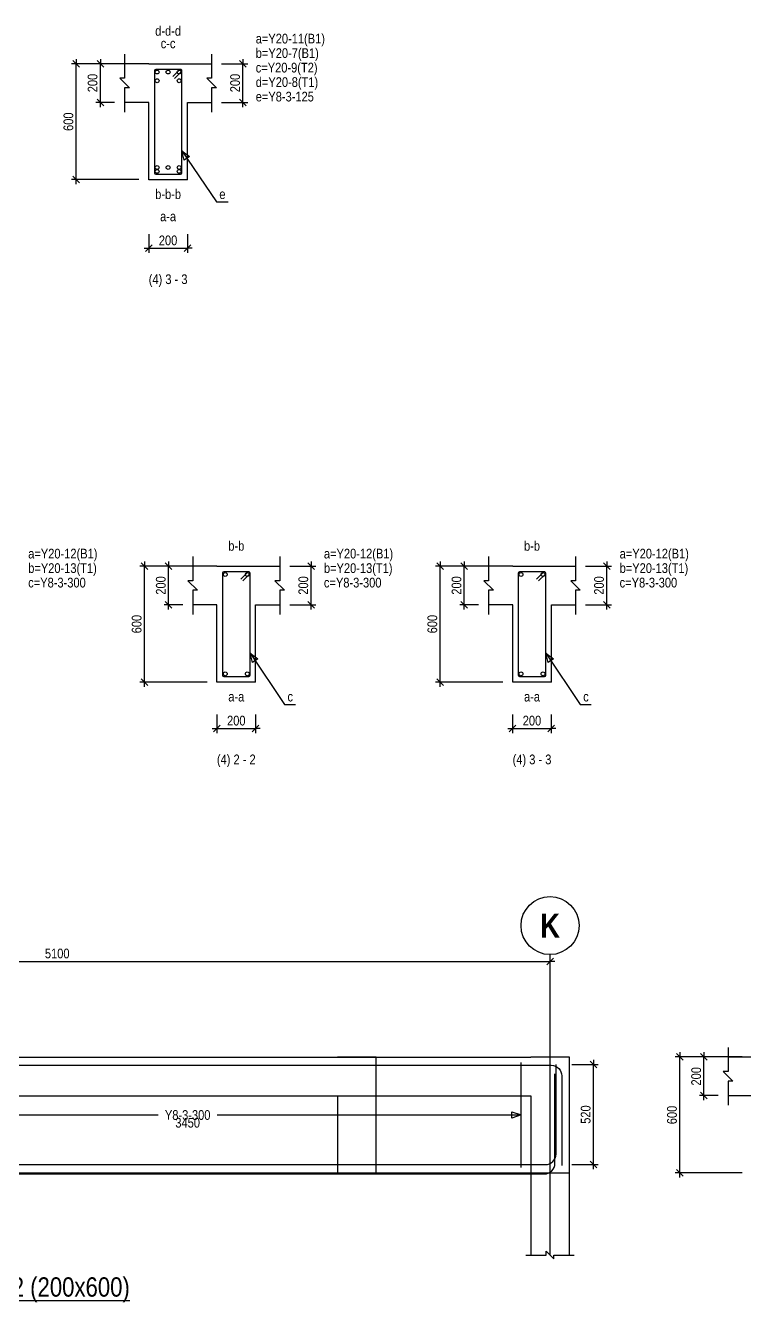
# Model space of a CAD drawing. Extents: x 0 to 206258, y -403073 to 0.
# Drawn here: x 84466 to 91906, y -204794 to -191579 of the extents above; entities that cross this region are included whole.
import ezdxf
from ezdxf.enums import TextEntityAlignment as Align
from ezdxf.lldxf.tags import DXFTag

# ---------------------------------------------------------------- set-up
doc = ezdxf.new("R2010")
doc.units = 0
doc.header["$LTSCALE"] = 1000
for name, color, linetype in [('Axis Circle(Dir 2)', 150, 'Continuous'), ('Axis Label(Dir 1)', 7, 'Continuous'), ('Axis Line(Dir 2)', 150, 'CENTER2'), ('Break Line', 5, 'Continuous'), ('Dimension Line', 5, 'Continuous'), ('Dimension Text', 5, 'Continuous'), ('Front Elevation Line', 40, 'Continuous'), ('Leader Line', 5, 'Continuous'), ('Link Line', 3, 'Continuous'), ('Rebar Label', 6, 'Continuous'), ('Rebar Line', 7, 'Continuous'), ('Section Label', 1, 'Continuous'), ('Top Rebar Label', 6, 'Continuous'), ('Top Rebar Line', 7, 'Continuous')]:
    doc.layers.add(name, color=color, linetype=linetype)
for name, color, linetype, true_color in [('Back Elevation Line', 191, 'HIDDEN2', 0xd4aaff), ('Beam Label(D)', 94, 'Continuous', 0x008100), ('Beam Line(D)', 112, 'Continuous', 0x00bd5e), ('Link Label', 94, 'Continuous', 0x008100)]:
    doc.layers.add(name, color=color, linetype=linetype, true_color=true_color)
doc.styles.add('Axis Label(Dir 1)', font='ARIALNB.TTF', dxfattribs={"height": 250})
doc.styles.add('Beam Label(D)', font='ARIALN.TTF', dxfattribs={"height": 200})
doc.styles.add('Dimension Text', font='ARIALN.TTF', dxfattribs={"height": 100})
doc.styles.add('Link Label', font='ARIALN.TTF', dxfattribs={"height": 100})
doc.styles.add('Rebar Label', font='ARIALN.TTF', dxfattribs={"height": 100})
doc.styles.add('Section Label', font='ARIALN.TTF', dxfattribs={"height": 100})
doc.styles.add('Top Rebar Label', font='ARIALN.TTF', dxfattribs={"height": 100})
tags = doc.linetypes.add('CENTER2', pattern=[1.125, 0.75, -0.125, 0.125, -0.125]).pattern_tags.tags
tags[10:11] = [DXFTag(74, 4), DXFTag(75, 0), DXFTag(340, '0'), DXFTag(46, 0.0), DXFTag(50, 0.0), DXFTag(44, 0.0), DXFTag(45, 0.0)]
tags[8:9] = [DXFTag(74, 4), DXFTag(75, 0), DXFTag(340, '0'), DXFTag(46, 0.0), DXFTag(50, 0.0), DXFTag(44, 0.0), DXFTag(45, 0.0)]
tags[6:7] = [DXFTag(74, 4), DXFTag(75, 0), DXFTag(340, '0'), DXFTag(46, 0.0), DXFTag(50, 0.0), DXFTag(44, 0.0), DXFTag(45, 0.0)]
tags[4:5] = [DXFTag(74, 4), DXFTag(75, 0), DXFTag(340, '0'), DXFTag(46, 0.0), DXFTag(50, 0.0), DXFTag(44, 0.0), DXFTag(45, 0.0)]
tags = doc.linetypes.add('HIDDEN2', pattern=[0.1875, 0.125, -0.0625]).pattern_tags.tags
tags[6:7] = [DXFTag(74, 4), DXFTag(75, 0), DXFTag(340, '0'), DXFTag(46, 0.0), DXFTag(50, 0.0), DXFTag(44, 0.0), DXFTag(45, 0.0)]
tags[4:5] = [DXFTag(74, 4), DXFTag(75, 0), DXFTag(340, '0'), DXFTag(46, 0.0), DXFTag(50, 0.0), DXFTag(44, 0.0), DXFTag(45, 0.0)]
doc.dimstyles.new('BEAM', dxfattribs={"dimtxt": 100, "dimasz": 30, "dimexe": 48.3, "dimexo": 103.5, "dimgap": 30, "dimtad": 1, "dimtoh": 1, "dimdec": 1, "dimlfac": 0.5, "dimdsep": 46, "dimtxsty": 'Dimension Text', "dimblk": 'PCDIM_TICK', "dimcen": 0.09, "dimclrd": 5, "dimclre": 5, "dimclrt": 5, "dimadec": 1, "dimazin": 0, "dimtp": 1, "dimtm": 1, "dimtfac": 1, "dimtdec": 4, "dimtofl": 0, "dimtmove": 0, "dimatfit": 3, "dimfxl": 1, "dimtolj": 1, "dimtzin": 0, "dimarcsym": 0})

# ---------------------------------------------------------------- blocks, each defined once
blk = doc.blocks.new('PCDIM_TICK')
at = {"layer": 'Dimension Line', "color": 0, "transparency": 33554687}
for p, q in [((1.15, 1.15), (-1.15, -1.15)), ((1.61, 0), (0, 0))]:
    blk.add_line(p, q, dxfattribs=at)
blk = doc.blocks.new('*U2724')
at = {"layer": 'Dimension Line', "color": 5, "true_color": 0x0000ff, "transparency": 16777216}
for p, q in [((86495, -191974), (86765, -191974)), ((86716, -192374), (86716, -191974)), ((86495, -192374), (86765, -192374))]:
    blk.add_line(p, q, dxfattribs=at)
at = {"layer": 'Dimension Line', "color": 5, "true_color": 0x0000ff, "transparency": 16777216, "xscale": 30, "yscale": 30}
for p, rotation in [((86716, -191974), 89.99999999999447), ((86716, -192374), 269.9999999999834)]:
    blk.add_blockref('PCDIM_TICK', p, dxfattribs=dict(at, rotation=rotation))
at = {"layer": 'Dimension Line', "color": 5, "true_color": 0x0000ff, "transparency": 16777216, "insert": (86686, -192174), "char_height": 100, "width": 182.77, "attachment_point": 8, "rotation": 90, "style": 'Dimension Text'}
blk.add_mtext('200', dxfattribs=at)
blk = doc.blocks.new('*U2725')
at = {"layer": 'Dimension Line', "color": 5, "true_color": 0x0000ff, "transparency": 16777216}
for p, q in [((85388, -191974), (85193, -191974)), ((85241, -192374), (85241, -191974)), ((85388, -192374), (85193, -192374))]:
    blk.add_line(p, q, dxfattribs=at)
at = {"layer": 'Dimension Line', "color": 5, "true_color": 0x0000ff, "transparency": 16777216, "xscale": 30, "yscale": 30}
for p, rotation in [((85241, -191974), 89.99999999999447), ((85241, -192374), 269.9999999999834)]:
    blk.add_blockref('PCDIM_TICK', p, dxfattribs=dict(at, rotation=rotation))
at = {"layer": 'Dimension Line', "color": 5, "true_color": 0x0000ff, "transparency": 16777216, "insert": (85211, -192174), "char_height": 100, "width": 182.77, "attachment_point": 8, "rotation": 90, "style": 'Dimension Text'}
blk.add_mtext('200', dxfattribs=at)
blk = doc.blocks.new('*U2726')
at = {"layer": 'Dimension Line', "color": 5, "true_color": 0x0000ff, "transparency": 16777216}
for p, q in [((85638, -191974), (84943, -191974)), ((84991, -193174), (84991, -191974)), ((85638, -193174), (84943, -193174))]:
    blk.add_line(p, q, dxfattribs=at)
at = {"layer": 'Dimension Line', "color": 5, "true_color": 0x0000ff, "transparency": 16777216, "xscale": 30, "yscale": 30}
for p, rotation in [((84991, -191974), 89.99999999999447), ((84991, -193174), 269.9999999999834)]:
    blk.add_blockref('PCDIM_TICK', p, dxfattribs=dict(at, rotation=rotation))
at = {"layer": 'Dimension Line', "color": 5, "true_color": 0x0000ff, "transparency": 16777216, "insert": (84961, -192574), "char_height": 100, "width": 181.97, "attachment_point": 8, "rotation": 90, "style": 'Dimension Text'}
blk.add_mtext('600', dxfattribs=at)
blk = doc.blocks.new('*U2727')
at = {"layer": 'Dimension Line', "color": 5, "true_color": 0x0000ff, "transparency": 16777216}
for p, q in [((85741, -193738), (85741, -193933)), ((86141, -193738), (86141, -193933)), ((85741, -193884), (86141, -193884))]:
    blk.add_line(p, q, dxfattribs=at)
at = {"layer": 'Dimension Line', "color": 5, "true_color": 0x0000ff, "transparency": 16777216, "xscale": 30, "yscale": 30, "rotation": 180.0000000000004}
blk.add_blockref('PCDIM_TICK', (85741, -193884), dxfattribs=at)
at = {"layer": 'Dimension Line', "color": 5, "true_color": 0x0000ff, "transparency": 16777216, "xscale": 30, "yscale": 30}
blk.add_blockref('PCDIM_TICK', (86141, -193884), dxfattribs=at)
at = {"layer": 'Dimension Line', "color": 5, "true_color": 0x0000ff, "transparency": 16777216, "insert": (85941, -193854), "char_height": 100, "width": 182.77, "attachment_point": 8, "style": 'Dimension Text'}
blk.add_mtext('200', dxfattribs=at)
blk = doc.blocks.new('*U2777')
at = {"layer": 'Dimension Line', "color": 5, "true_color": 0x0000ff, "transparency": 16777216}
for p, q in [((87201, -197174), (87471, -197174)), ((87422, -197574), (87422, -197174)), ((87201, -197574), (87471, -197574))]:
    blk.add_line(p, q, dxfattribs=at)
at = {"layer": 'Dimension Line', "color": 5, "true_color": 0x0000ff, "transparency": 16777216, "xscale": 30, "yscale": 30}
for p, rotation in [((87422, -197174), 89.99999999999447), ((87422, -197574), 269.9999999999834)]:
    blk.add_blockref('PCDIM_TICK', p, dxfattribs=dict(at, rotation=rotation))
at = {"layer": 'Dimension Line', "color": 5, "true_color": 0x0000ff, "transparency": 16777216, "insert": (87392, -197374), "char_height": 100, "width": 182.77, "attachment_point": 8, "rotation": 90, "style": 'Dimension Text'}
blk.add_mtext('200', dxfattribs=at)
blk = doc.blocks.new('*U2778')
at = {"layer": 'Dimension Line', "color": 5, "true_color": 0x0000ff, "transparency": 16777216}
for p, q in [((86094, -197174), (85899, -197174)), ((85947, -197574), (85947, -197174)), ((86094, -197574), (85899, -197574))]:
    blk.add_line(p, q, dxfattribs=at)
at = {"layer": 'Dimension Line', "color": 5, "true_color": 0x0000ff, "transparency": 16777216, "xscale": 30, "yscale": 30}
for p, rotation in [((85947, -197174), 89.99999999999447), ((85947, -197574), 269.9999999999834)]:
    blk.add_blockref('PCDIM_TICK', p, dxfattribs=dict(at, rotation=rotation))
at = {"layer": 'Dimension Line', "color": 5, "true_color": 0x0000ff, "transparency": 16777216, "insert": (85917, -197374), "char_height": 100, "width": 182.77, "attachment_point": 8, "rotation": 90, "style": 'Dimension Text'}
blk.add_mtext('200', dxfattribs=at)
blk = doc.blocks.new('*U2779')
at = {"layer": 'Dimension Line', "color": 5, "true_color": 0x0000ff, "transparency": 16777216}
for p, q in [((86344, -197174), (85649, -197174)), ((85697, -198374), (85697, -197174)), ((86344, -198374), (85649, -198374))]:
    blk.add_line(p, q, dxfattribs=at)
at = {"layer": 'Dimension Line', "color": 5, "true_color": 0x0000ff, "transparency": 16777216, "xscale": 30, "yscale": 30}
for p, rotation in [((85697, -197174), 89.99999999999447), ((85697, -198374), 269.9999999999834)]:
    blk.add_blockref('PCDIM_TICK', p, dxfattribs=dict(at, rotation=rotation))
at = {"layer": 'Dimension Line', "color": 5, "true_color": 0x0000ff, "transparency": 16777216, "insert": (85667, -197774), "char_height": 100, "width": 181.97, "attachment_point": 8, "rotation": 90, "style": 'Dimension Text'}
blk.add_mtext('600', dxfattribs=at)
blk = doc.blocks.new('*U2780')
at = {"layer": 'Dimension Line', "color": 5, "true_color": 0x0000ff, "transparency": 16777216}
for p, q in [((86447, -198708), (86447, -198903)), ((86847, -198708), (86847, -198903)), ((86447, -198854), (86847, -198854))]:
    blk.add_line(p, q, dxfattribs=at)
at = {"layer": 'Dimension Line', "color": 5, "true_color": 0x0000ff, "transparency": 16777216, "xscale": 30, "yscale": 30, "rotation": 180.0000000000004}
blk.add_blockref('PCDIM_TICK', (86447, -198854), dxfattribs=at)
at = {"layer": 'Dimension Line', "color": 5, "true_color": 0x0000ff, "transparency": 16777216, "xscale": 30, "yscale": 30}
blk.add_blockref('PCDIM_TICK', (86847, -198854), dxfattribs=at)
at = {"layer": 'Dimension Line', "color": 5, "true_color": 0x0000ff, "transparency": 16777216, "insert": (86647, -198824), "char_height": 100, "width": 182.77, "attachment_point": 8, "style": 'Dimension Text'}
blk.add_mtext('200', dxfattribs=at)
blk = doc.blocks.new('*U2781')
at = {"layer": 'Dimension Line', "color": 5, "true_color": 0x0000ff, "transparency": 16777216}
for p, q in [((90261, -197174), (90531, -197174)), ((90482, -197574), (90482, -197174)), ((90261, -197574), (90531, -197574))]:
    blk.add_line(p, q, dxfattribs=at)
at = {"layer": 'Dimension Line', "color": 5, "true_color": 0x0000ff, "transparency": 16777216, "xscale": 30, "yscale": 30}
for p, rotation in [((90482, -197174), 89.99999999999447), ((90482, -197574), 269.9999999999834)]:
    blk.add_blockref('PCDIM_TICK', p, dxfattribs=dict(at, rotation=rotation))
at = {"layer": 'Dimension Line', "color": 5, "true_color": 0x0000ff, "transparency": 16777216, "insert": (90452, -197374), "char_height": 100, "width": 182.77, "attachment_point": 8, "rotation": 90, "style": 'Dimension Text'}
blk.add_mtext('200', dxfattribs=at)
blk = doc.blocks.new('*U2782')
at = {"layer": 'Dimension Line', "color": 5, "true_color": 0x0000ff, "transparency": 16777216}
for p, q in [((89154, -197174), (88959, -197174)), ((89007, -197574), (89007, -197174)), ((89154, -197574), (88959, -197574))]:
    blk.add_line(p, q, dxfattribs=at)
at = {"layer": 'Dimension Line', "color": 5, "true_color": 0x0000ff, "transparency": 16777216, "xscale": 30, "yscale": 30}
for p, rotation in [((89007, -197174), 89.99999999999447), ((89007, -197574), 269.9999999999834)]:
    blk.add_blockref('PCDIM_TICK', p, dxfattribs=dict(at, rotation=rotation))
at = {"layer": 'Dimension Line', "color": 5, "true_color": 0x0000ff, "transparency": 16777216, "insert": (88977, -197374), "char_height": 100, "width": 182.77, "attachment_point": 8, "rotation": 90, "style": 'Dimension Text'}
blk.add_mtext('200', dxfattribs=at)
blk = doc.blocks.new('*U2783')
at = {"layer": 'Dimension Line', "color": 5, "true_color": 0x0000ff, "transparency": 16777216}
for p, q in [((89404, -197174), (88709, -197174)), ((88757, -198374), (88757, -197174)), ((89404, -198374), (88709, -198374))]:
    blk.add_line(p, q, dxfattribs=at)
at = {"layer": 'Dimension Line', "color": 5, "true_color": 0x0000ff, "transparency": 16777216, "xscale": 30, "yscale": 30}
for p, rotation in [((88757, -197174), 89.99999999999447), ((88757, -198374), 269.9999999999834)]:
    blk.add_blockref('PCDIM_TICK', p, dxfattribs=dict(at, rotation=rotation))
at = {"layer": 'Dimension Line', "color": 5, "true_color": 0x0000ff, "transparency": 16777216, "insert": (88727, -197774), "char_height": 100, "width": 181.97, "attachment_point": 8, "rotation": 90, "style": 'Dimension Text'}
blk.add_mtext('600', dxfattribs=at)
blk = doc.blocks.new('*U2784')
at = {"layer": 'Dimension Line', "color": 5, "true_color": 0x0000ff, "transparency": 16777216}
for p, q in [((89507, -198708), (89507, -198903)), ((89907, -198708), (89907, -198903)), ((89507, -198854), (89907, -198854))]:
    blk.add_line(p, q, dxfattribs=at)
at = {"layer": 'Dimension Line', "color": 5, "true_color": 0x0000ff, "transparency": 16777216, "xscale": 30, "yscale": 30, "rotation": 180.0000000000004}
blk.add_blockref('PCDIM_TICK', (89507, -198854), dxfattribs=at)
at = {"layer": 'Dimension Line', "color": 5, "true_color": 0x0000ff, "transparency": 16777216, "xscale": 30, "yscale": 30}
blk.add_blockref('PCDIM_TICK', (89907, -198854), dxfattribs=at)
at = {"layer": 'Dimension Line', "color": 5, "true_color": 0x0000ff, "transparency": 16777216, "insert": (89707, -198824), "char_height": 100, "width": 182.77, "attachment_point": 8, "style": 'Dimension Text'}
blk.add_mtext('200', dxfattribs=at)
blk = doc.blocks.new('*U2829')
at = {"layer": 'Dimension Line', "color": 5, "true_color": 0x0000ff, "transparency": 16777216}
for p, q in [((91633, -202254), (91439, -202254)), ((91487, -202654), (91487, -202254)), ((91633, -202654), (91439, -202654))]:
    blk.add_line(p, q, dxfattribs=at)
at = {"layer": 'Dimension Line', "color": 5, "true_color": 0x0000ff, "transparency": 16777216, "xscale": 30, "yscale": 30}
for p, rotation in [((91487, -202254), 89.99999999999447), ((91487, -202654), 269.9999999999834)]:
    blk.add_blockref('PCDIM_TICK', p, dxfattribs=dict(at, rotation=rotation))
at = {"layer": 'Dimension Line', "color": 5, "true_color": 0x0000ff, "transparency": 16777216, "insert": (91457, -202454), "char_height": 100, "width": 182.77, "attachment_point": 8, "rotation": 90, "style": 'Dimension Text'}
blk.add_mtext('200', dxfattribs=at)
blk = doc.blocks.new('*U2830')
at = {"layer": 'Dimension Line', "color": 5, "true_color": 0x0000ff, "transparency": 16777216}
for p, q in [((91883, -202254), (91189, -202254)), ((91237, -203454), (91237, -202254)), ((91883, -203454), (91189, -203454))]:
    blk.add_line(p, q, dxfattribs=at)
at = {"layer": 'Dimension Line', "color": 5, "true_color": 0x0000ff, "transparency": 16777216, "xscale": 30, "yscale": 30}
for p, rotation in [((91237, -202254), 89.99999999999447), ((91237, -203454), 269.9999999999834)]:
    blk.add_blockref('PCDIM_TICK', p, dxfattribs=dict(at, rotation=rotation))
at = {"layer": 'Dimension Line', "color": 5, "true_color": 0x0000ff, "transparency": 16777216, "insert": (91207, -202854), "char_height": 100, "width": 181.97, "attachment_point": 8, "rotation": 90, "style": 'Dimension Text'}
blk.add_mtext('600', dxfattribs=at)
blk = doc.blocks.new('*U2841')
at = {"layer": 'Dimension Line', "color": 5, "true_color": 0x0000ff, "transparency": 16777216}
for p, q in [((90119, -202332), (90392, -202332)), ((90344, -203368), (90344, -202332)), ((90119, -203368), (90392, -203368))]:
    blk.add_line(p, q, dxfattribs=at)
at = {"layer": 'Dimension Line', "color": 5, "true_color": 0x0000ff, "transparency": 16777216, "xscale": 30, "yscale": 30}
for p, rotation in [((90344, -202332), 89.99999999999447), ((90344, -203368), 269.9999999999834)]:
    blk.add_blockref('PCDIM_TICK', p, dxfattribs=dict(at, rotation=rotation))
at = {"layer": 'Dimension Line', "color": 5, "true_color": 0x0000ff, "transparency": 16777216, "insert": (90314, -202850), "char_height": 100, "width": 181.5, "attachment_point": 8, "rotation": 90, "style": 'Dimension Text'}
blk.add_mtext('520', dxfattribs=at)
blk = doc.blocks.new('*U2842')
at = {"layer": 'Dimension Line', "color": 5, "true_color": 0x0000ff, "transparency": 16777216}
for p, q in [((79694, -201411), (79694, -201216)), ((79694, -201264), (89894, -201264)), ((89894, -201411), (89894, -201216))]:
    blk.add_line(p, q, dxfattribs=at)
at = {"layer": 'Dimension Line', "color": 5, "true_color": 0x0000ff, "transparency": 16777216, "xscale": 30, "yscale": 30, "rotation": 180.0000000000004}
blk.add_blockref('PCDIM_TICK', (79694, -201264), dxfattribs=at)
at = {"layer": 'Dimension Line', "color": 5, "true_color": 0x0000ff, "transparency": 16777216, "xscale": 30, "yscale": 30}
blk.add_blockref('PCDIM_TICK', (89894, -201264), dxfattribs=at)
at = {"layer": 'Dimension Line', "color": 5, "true_color": 0x0000ff, "transparency": 16777216, "insert": (84794, -201234), "char_height": 100, "width": 245.98, "attachment_point": 8, "style": 'Dimension Text'}
blk.add_mtext('5100', dxfattribs=at)

msp = doc.modelspace()

# ---------------------------------------------------------------- linework, layer by layer
at = {"layer": 'Axis Circle(Dir 2)', "transparency": 33554687}
msp.add_circle((89893.965, -200894.284), 300, dxfattribs=at)
at = {"layer": 'Axis Line(Dir 2)', "transparency": 33554687}
msp.add_lwpolyline([(89893.965, -204304.284), (89893.965, -201194.284)], dxfattribs=at)
at = {"layer": 'Back Elevation Line', "transparency": 33554687}
for points in [[(69293.965, -202254.284), (89693.965, -202254.284)], [(90093.965, -202254.284), (89693.965, -202254.284)], [(90093.965, -203454.284), (90093.965, -202254.284)], [(69293.965, -202654.284), (89693.965, -202654.284)], [(89693.965, -202654.284), (89693.965, -203454.284)], [(89693.965, -203454.284), (90093.965, -203454.284)]]:
    msp.add_lwpolyline(points, dxfattribs=at)
at = {"layer": 'Beam Line(D)', "transparency": 33554687}
for points in [[(85741.442, -191974.284), (85491.442, -191974.284)], [(85741.442, -191974.284), (86141.442, -191974.284)], [(85741.442, -191974.284), (85741.442, -191974.284)], [(86141.442, -191974.284), (86141.442, -191974.284)], [(86141.442, -191974.284), (86391.442, -191974.284)], [(86141.442, -193174.284), (85741.442, -193174.284), (85741.442, -192374.284), (85491.442, -192374.284)], [(86141.442, -193174.284), (86141.442, -192374.284), (86391.442, -192374.284)], [(86447.203, -197174.284), (86197.203, -197174.284)], [(86447.203, -197174.284), (86847.203, -197174.284)], [(86447.203, -197174.284), (86447.203, -197174.284)], [(86847.203, -197174.284), (86847.203, -197174.284)], [(86847.203, -197174.284), (87097.203, -197174.284)], [(89507.442, -197174.284), (89257.442, -197174.284)], [(89507.442, -197174.284), (89907.442, -197174.284)], [(89507.442, -197174.284), (89507.442, -197174.284)], [(89907.442, -197174.284), (89907.442, -197174.284)], [(89907.442, -197174.284), (90157.442, -197174.284)], [(86847.203, -198374.284), (86447.203, -198374.284), (86447.203, -197574.284), (86197.203, -197574.284)], [(86847.203, -198374.284), (86847.203, -197574.284), (87097.203, -197574.284)], [(89907.442, -198374.284), (89507.442, -198374.284), (89507.442, -197574.284), (89257.442, -197574.284)], [(89907.442, -198374.284), (89907.442, -197574.284), (90157.442, -197574.284)], [(79893.965, -202254.284), (89693.965, -202254.284)], [(90093.965, -202254.284), (89693.965, -202254.284)], [(90093.965, -204304.284), (90093.965, -202254.284)], [(91986.966, -202254.284), (91736.966, -202254.284)], [(92386.966, -203454.284), (91986.966, -203454.284), (91986.966, -202654.284), (91736.966, -202654.284)], [(79893.965, -203454.284), (89693.965, -203454.284)], [(89693.965, -203454.284), (89693.965, -204304.284)]]:
    msp.add_lwpolyline(points, dxfattribs=at)
at = {"layer": 'Break Line', "transparency": 33554687}
for points in [[(85491.442, -191874.284), (85491.442, -192124.284), (85441.442, -192124.284), (85541.442, -192224.284), (85491.442, -192224.284), (85491.442, -192474.284)], [(86391.442, -191874.284), (86391.442, -192124.284), (86341.442, -192124.284), (86441.442, -192224.284), (86391.442, -192224.284), (86391.442, -192474.284)], [(86197.203, -197074.284), (86197.203, -197324.284), (86147.203, -197324.284), (86247.203, -197424.284), (86197.203, -197424.284), (86197.203, -197674.284)], [(87097.203, -197074.284), (87097.203, -197324.284), (87047.203, -197324.284), (87147.203, -197424.284), (87097.203, -197424.284), (87097.203, -197674.284)], [(89257.442, -197074.284), (89257.442, -197324.284), (89207.442, -197324.284), (89307.442, -197424.284), (89257.442, -197424.284), (89257.442, -197674.284)], [(90157.442, -197074.284), (90157.442, -197324.284), (90107.442, -197324.284), (90207.442, -197424.284), (90157.442, -197424.284), (90157.442, -197674.284)], [(91736.966, -202154.284), (91736.966, -202404.284), (91686.966, -202404.284), (91786.966, -202504.284), (91736.966, -202504.284), (91736.966, -202754.284)], [(89643.965, -204304.284), (89853.965, -204304.284), (89853.965, -204264.284), (89933.965, -204344.284), (89933.965, -204304.284), (90143.965, -204304.284)]]:
    msp.add_lwpolyline(points, dxfattribs=at)
at = {"layer": 'Front Elevation Line', "transparency": 33554687}
for points in [[(83293.965, -202254.284), (87693.965, -202254.284)], [(88093.965, -202254.284), (87693.965, -202254.284)], [(88093.965, -203454.284), (88093.965, -202254.284)], [(83293.965, -202654.284), (87693.965, -202654.284)], [(87693.965, -202654.284), (87693.965, -203454.284)], [(87693.965, -203454.284), (88093.965, -203454.284)]]:
    msp.add_lwpolyline(points, dxfattribs=at)
at = {"layer": 'Leader Line', "transparency": 33554687}
for points in [[(86164.383, -192933.009), (86107.699, -192971.298), (86083.443, -192874.284), (86164.383, -192933.009)], [(86083.443, -192874.284), (86441.442, -193404.284), (86562.254, -193404.284)], [(86870.144, -198133.009), (86813.46, -198171.297), (86789.203, -198074.284), (86870.144, -198133.009)], [(86789.203, -198074.284), (87147.203, -198604.284), (87260.332, -198604.284)], [(89930.382, -198133.008), (89873.698, -198171.297), (89849.442, -198074.283), (89930.382, -198133.008)], [(89849.442, -198074.283), (90207.442, -198604.284), (90320.571, -198604.284)], [(82693.965, -202854.284), (82787.935, -202820.082), (82787.935, -202888.486), (82693.965, -202854.284), (85839.321, -202854.284)], [(86448.609, -202854.284), (89593.965, -202854.284), (89499.996, -202888.486), (89499.996, -202820.082), (89593.965, -202854.284)]]:
    msp.add_lwpolyline(points, dxfattribs=at)
at = {"layer": 'Link Line', "transparency": 33554687}
msp.add_line((89593.965, -203396.284), (89593.965, -202312.284), dxfattribs=at)
for points in [[(86008.631, -192126.894), (86079.342, -192056.183, 0.668178638), (86069.442, -192032.284), (85813.442, -192032.284, 0.414213562), (85799.442, -192046.284), (85799.442, -193102.284, 0.414213562), (85813.442, -193116.284), (86069.442, -193116.284, 0.414213562), (86083.442, -193102.284), (86083.442, -192046.284, 0.668178638), (86059.543, -192036.384), (85988.832, -192107.095)], [(86714.392, -197326.894), (86785.103, -197256.183, 0.668178638), (86775.203, -197232.284), (86519.203, -197232.284, 0.414213562), (86505.203, -197246.284), (86505.203, -198302.284, 0.414213562), (86519.203, -198316.284), (86775.203, -198316.284, 0.414213562), (86789.203, -198302.284), (86789.203, -197246.284, 0.668178638), (86765.304, -197236.384), (86694.593, -197307.095)], [(89774.631, -197326.894), (89845.341, -197256.183, 0.668178638), (89835.442, -197232.284), (89579.442, -197232.284, 0.414213562), (89565.442, -197246.284), (89565.442, -198302.284, 0.414213562), (89579.442, -198316.284), (89835.442, -198316.284, 0.414213562), (89849.442, -198302.284), (89849.442, -197246.284, 0.668178638), (89825.542, -197236.384), (89754.832, -197307.095)]]:
    msp.add_lwpolyline(points, format="xyb", dxfattribs=at)
at = {"layer": 'Rebar Line', "transparency": 33554687}
for points in [[(69091.965, -202332.284), (69091.965, -203258.328, 0.414213562), (69201.921, -203368.284), (89846.009, -203368.284, 0.414213813), (89955.966, -203258.328), (89955.965, -202332.284)], [(77420.15, -203464.422), (89834.195, -203464.422, 0.414213813), (89944.15, -203354.466), (89944.15, -202428.422)]]:
    msp.add_lwpolyline(points, format="xyb", dxfattribs=at)
for centre in [(85827.442, -192060.284), (85827.442, -192150.284), (85941.442, -192060.284), (86055.442, -192060.284), (86055.442, -192150.284), (85827.442, -193048.284), (85827.442, -193088.284), (85941.442, -193048.284), (86055.442, -193048.284), (86055.442, -193088.284), (86533.203, -197260.284), (86761.203, -197260.284), (89593.442, -197260.284), (89821.442, -197260.284), (86533.203, -198288.284), (86761.203, -198288.284), (89593.442, -198288.284), (89821.442, -198288.284)]:
    msp.add_circle(centre, 20, dxfattribs=at)
at = {"layer": 'Top Rebar Line', "transparency": 33554687}
msp.add_lwpolyline([(69031.965, -203376.284), (69031.965, -202450.239, -0.414213562), (69141.921, -202340.284), (89906.009, -202340.284, -0.414213562), (90015.966, -202450.239), (90015.966, -203376.284)], format="xyb", dxfattribs=at)

# ---------------------------------------------------------------- texts
at = {"layer": 'Axis Label(Dir 1)', "transparency": 33554687, "style": 'Axis Label(Dir 1)'}
msp.add_text('K', height=250, dxfattribs=at).set_placement((89893.965, -200894.284), align=Align.MIDDLE_CENTER)
at = {"layer": 'Beam Label(D)', "transparency": 33554687, "style": 'Beam Label(D)'}
msp.add_text('%%U4B2 (200x600)', height=200, dxfattribs=at).set_placement((84793.965, -204534.284), align=Align.TOP_CENTER)
at = {"layer": 'Dimension Text', "transparency": 33554687, "style": 'Dimension Text'}
msp.add_text('3450', height=100, dxfattribs=at).set_placement((86143.965, -202884.284), align=Align.TOP_CENTER)
at = {"layer": 'Link Label', "transparency": 33554687, "style": 'Link Label'}
for s, p in [(' e=Y8-3-125', (86816.442, -192364.284)), ('e', (86471.442, -193374.284)), (' c=Y8-3-300', (84461.964, -197394.284)), (' c=Y8-3-300', (87522.203, -197394.284)), (' c=Y8-3-300', (90582.442, -197394.284)), ('c', (87177.203, -198574.284)), ('c', (90237.442, -198574.284))]:
    msp.add_text(s, height=100, dxfattribs=at).set_placement(p)
msp.add_text('Y8-3-300', height=100, dxfattribs=at).set_placement((86143.965, -202854.284), align=Align.MIDDLE_CENTER)
at = {"layer": 'Rebar Label', "transparency": 33554687, "style": 'Rebar Label'}
for s, p in [('d-d-d', (85941.442, -191714.284)), ('c-c', (85941.442, -191844.284)), ('b-b-b', (85941.442, -193404.284)), ('a-a', (85941.442, -193634.284)), ('b-b', (86647.203, -197044.284)), ('b-b', (89707.442, -197044.284)), ('a-a', (86647.203, -198604.284)), ('a-a', (89707.442, -198604.284))]:
    msp.add_text(s, height=100, dxfattribs=at).set_placement(p, align=Align.BOTTOM_CENTER)
for s, p in [(' a=Y20-11(B1)', (86816.442, -191764.284)), (' b=Y20-7(B1)', (86816.442, -191914.284)), (' a=Y20-12(B1)', (84461.964, -197094.284)), (' a=Y20-12(B1)', (87522.203, -197094.284)), (' a=Y20-12(B1)', (90582.442, -197094.284))]:
    msp.add_text(s, height=100, dxfattribs=at).set_placement(p)
at = {"layer": 'Section Label', "transparency": 33554687, "style": 'Section Label'}
for s, p in [('(4) 3 - 3', (85941.442, -194284.284)), ('(4) 2 - 2', (86647.203, -199254.284)), ('(4) 3 - 3', (89707.442, -199254.284))]:
    msp.add_text(s, height=100, dxfattribs=at).set_placement(p, align=Align.BOTTOM_CENTER)
at = {"layer": 'Top Rebar Label', "transparency": 33554687, "style": 'Top Rebar Label'}
for s, p in [(' c=Y20-9(T2)', (86816.442, -192064.284)), (' d=Y20-8(T1)', (86816.442, -192214.284)), (' b=Y20-13(T1)', (84461.964, -197244.284)), (' b=Y20-13(T1)', (87522.203, -197244.284)), (' b=Y20-13(T1)', (90582.442, -197244.284))]:
    msp.add_text(s, height=100, dxfattribs=at).set_placement(p)

# ---------------------------------------------------------------- dimensions: what is measured, and where the dimension line sits
at = {"layer": 'Dimension Line', "transparency": 33554687}
for base, p1, p2, angle, text, picture, middle in [((84991.442, -192574.284), (85741.442, -193174.284), (85741.442, -191974.284), 90, '600', '*U2726', (84991.442, -192574.284)), ((85241.442, -192174.284), (85491.442, -192374.284), (85491.442, -191974.284), 90, '200', '*U2725', (85241.442, -192174.284)), ((86716.442, -192174.284), (86391.442, -192374.284), (86391.442, -191974.284), 90, '200', '*U2724', (86716.442, -192174.284)), ((85697.203, -197774.284), (86447.203, -198374.284), (86447.203, -197174.284), 90, '600', '*U2779', (85697.203, -197774.284)), ((85947.203, -197374.284), (86197.203, -197574.284), (86197.203, -197174.284), 90, '200', '*U2778', (85947.203, -197374.284)), ((87422.203, -197374.284), (87097.203, -197574.284), (87097.203, -197174.284), 90, '200', '*U2777', (87422.203, -197374.284)), ((88757.442, -197774.284), (89507.442, -198374.284), (89507.442, -197174.284), 90, '600', '*U2783', (88757.442, -197774.284)), ((89007.442, -197374.284), (89257.442, -197574.284), (89257.442, -197174.284), 90, '200', '*U2782', (89007.442, -197374.284)), ((90482.442, -197374.284), (90157.442, -197574.284), (90157.442, -197174.284), 90, '200', '*U2781', (90482.442, -197374.284)), ((90343.965, -202850.283), (90015.966, -203368.284), (90015.965, -202332.284), 90.0000489, '520', '*U2841', (90343.965, -202850.283)), ((91236.966, -202854.284), (91986.966, -203454.284), (91986.966, -202254.284), 90, '600', '*U2830', (91236.966, -202854.284)), ((91486.966, -202454.284), (91736.966, -202654.284), (91736.966, -202254.284), 90, '200', '*U2829', (91486.966, -202454.284))]:
    dim = msp.add_linear_dim(base=base, p1=p1, p2=p2, angle=angle, text=text, dimstyle='BEAM', override={"dimscale": 1, "dimtxt": 100, "dimasz": 30, "dimexe": 48.3, "dimexo": 103.5, "dimgap": 30, "dimtad": 1, "dimtih": 0, "dimdec": 1, "dimlfac": 0.5, "dimzin": 8, "dimlunit": 2, "dimpost": '', "dimtxsty": 'Dimension Text', "dimblk": 'PCDIM_TICK', "dimse1": 0, "dimse2": 0, "dimsd2": 0, "dimclrd": 5, "dimclre": 5, "dimclrt": 5, "dimaunit": 0, "dimadec": 1, "dimazin": 0, "dimtol": 0, "dimtp": 1, "dimtm": 1, "dimtmove": 0}, dxfattribs=at)
    dim.commit()
    dim.dimension.update_dxf_attribs({"geometry": picture, "text_midpoint": middle})
for base, p1, p2, text, picture, middle in [((85941.442, -193884.284), (85741.442, -193634.284), (86141.442, -193634.284), '200', '*U2727', (85941.442, -193884.284)), ((86647.203, -198854.284), (86447.203, -198604.284), (86847.203, -198604.284), '200', '*U2780', (86647.203, -198854.284)), ((89707.442, -198854.284), (89507.442, -198604.284), (89907.442, -198604.284), '200', '*U2784', (89707.442, -198854.284)), ((84793.965, -201264.284), (79693.965, -201514.284), (89893.965, -201514.284), '5100', '*U2842', (84793.965, -201264.284))]:
    dim = msp.add_linear_dim(base=base, p1=p1, p2=p2, text=text, dimstyle='BEAM', override={"dimscale": 1, "dimtxt": 100, "dimasz": 30, "dimexe": 48.3, "dimexo": 103.5, "dimgap": 30, "dimtad": 1, "dimtih": 0, "dimdec": 1, "dimlfac": 0.5, "dimzin": 8, "dimlunit": 2, "dimpost": '', "dimtxsty": 'Dimension Text', "dimblk": 'PCDIM_TICK', "dimse1": 0, "dimse2": 0, "dimsd2": 0, "dimclrd": 5, "dimclre": 5, "dimclrt": 5, "dimaunit": 0, "dimadec": 1, "dimazin": 0, "dimtol": 0, "dimtp": 1, "dimtm": 1, "dimtmove": 0}, dxfattribs=at)
    dim.commit()
    dim.dimension.update_dxf_attribs({"geometry": picture, "text_midpoint": middle})

doc.saveas('drawing.dxf')
